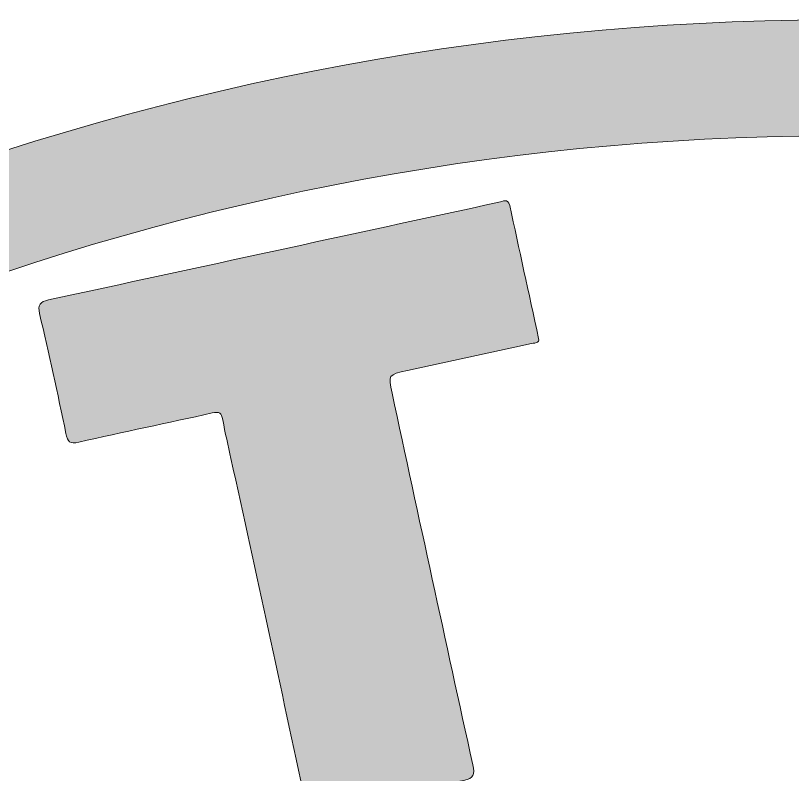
# Model space of a CAD drawing. Extents: x 605 to 1358, y -1353 to -598.
# Drawn here: x 869.9 to 979, y -705 to -598.4 of the extents above; entities that cross this region are included whole.
import ezdxf

# ---------------------------------------------------------------- set-up
doc = ezdxf.new("R2010")
doc.units = 0
doc.header["$MEASUREMENT"] = 0
doc.layers.add('katman 1', color=7, linetype='Continuous')

# ---------------------------------------------------------------- blocks, each defined once
blk = doc.blocks.new('block 3')
at = {"layer": 'katman 1', "true_color": 0x019245}
h = blk.add_hatch(color=114, dxfattribs=at)
h.dxf.hatch_style = 2
edge = h.paths.add_edge_path()
edge.add_spline(control_points=[(1358, -973.69), (1356.44, -1196.09), (1178.07, -1352.72), (975.94, -1349.87), (778.88, -1347.08), (605.19, -1183.68), (607.86, -971.9), (610.63, -751.49), (787.99, -599.64), (984.27, -599.02), (1176.5, -598.42), (1357.78, -755.34), (1358, -973.69)], knot_values=[0, 0, 0, 0, 1, 1, 1, 2, 2, 2, 3, 3, 3, 4, 4, 4, 4], degree=3, periodic=1)
edge = h.paths.add_edge_path()
edge.add_spline(control_points=[(984.3, -615.31), (794.83, -615.85), (625.67, -763.08), (624.1, -974.09), (622.6, -1174.7), (787.84, -1332.32), (978.77, -1333.59), (1172.47, -1334.87), (1337.84, -1185.28), (1341.53, -979.6), (1345.3, -768.94), (1170.95, -614.76), (984.3, -615.31)], knot_values=[0, 0, 0, 0, 1, 1, 1, 2, 2, 2, 3, 3, 3, 4, 4, 4, 4], degree=3, periodic=1)
h = blk.add_hatch(color=114, dxfattribs=at)
h.dxf.hatch_style = 2
edge = h.paths.add_edge_path()
edge.add_spline(control_points=[(943.32, -643.75), (943.52, -644.47), (942.69, -644.38), (942.11, -644.51), (936.38, -645.77), (930.65, -647.03), (924.91, -648.27), (922.19, -648.86), (922.17, -648.84), (922.74, -651.45), (926.5, -668.85), (930.26, -686.24), (934.08, -703.63), (934.38, -704.98), (934.24, -705.52), (932.79, -705.81), (926.04, -707.2), (919.3, -708.63), (912.58, -710.18), (911.16, -710.51), (910.86, -710.07), (910.6, -708.88), (907.13, -692.79), (903.63, -676.71), (900.13, -660.62), (899.74, -658.81), (899.29, -657.02), (898.98, -655.19), (898.81, -654.19), (898.5, -653.99), (897.47, -654.22), (891.25, -655.63), (884.99, -656.89), (878.78, -658.32), (877.47, -658.62), (877.21, -658.3), (876.95, -657.09), (875.8, -651.46), (874.54, -645.86), (873.26, -640.27), (872.98, -639.07), (873.32, -638.61), (874.5, -638.35), (895.59, -633.8), (916.66, -629.2), (937.74, -624.64), (938.29, -624.52), (939.02, -624.04), (939.26, -625.09), (940.6, -631.2), (941.92, -637.31), (943.32, -643.75)], knot_values=[0, 0, 0, 0, 1, 1, 1, 2, 2, 2, 3, 3, 3, 4, 4, 4, 5, 5, 5, 6, 6, 6, 7, 7, 7, 8, 8, 8, 9, 9, 9, 10, 10, 10, 11, 11, 11, 12, 12, 12, 13, 13, 13, 14, 14, 14, 15, 15, 15, 16, 16, 16, 17, 17, 17, 17], degree=3, periodic=1)
at = {"layer": 'katman 1', "lineweight": 0}
for points, knots in [([(1358, -973.69), (1356.44, -1196.09), (1178.07, -1352.72), (975.94, -1349.87), (778.88, -1347.08), (605.19, -1183.68), (607.86, -971.9), (610.63, -751.49), (787.99, -599.64), (984.27, -599.02), (1176.5, -598.42), (1357.78, -755.34), (1358, -973.69)], [0, 0, 0, 0, 1, 1, 1, 2, 2, 2, 3, 3, 3, 4, 4, 4, 4]), ([(984.3, -615.31), (794.83, -615.85), (625.67, -763.08), (624.1, -974.09), (622.6, -1174.7), (787.84, -1332.32), (978.77, -1333.59), (1172.47, -1334.87), (1337.84, -1185.28), (1341.53, -979.6), (1345.3, -768.94), (1170.95, -614.76), (984.3, -615.31)], [0, 0, 0, 0, 1, 1, 1, 2, 2, 2, 3, 3, 3, 4, 4, 4, 4]), ([(943.32, -643.75), (943.52, -644.47), (942.69, -644.38), (942.11, -644.51), (936.38, -645.77), (930.65, -647.03), (924.91, -648.27), (922.19, -648.86), (922.17, -648.84), (922.74, -651.45), (926.5, -668.85), (930.26, -686.24), (934.08, -703.63), (934.38, -704.98), (934.24, -705.52), (932.79, -705.81), (926.04, -707.2), (919.3, -708.63), (912.58, -710.18), (911.16, -710.51), (910.86, -710.07), (910.6, -708.88), (907.13, -692.79), (903.63, -676.71), (900.13, -660.62), (899.74, -658.81), (899.29, -657.02), (898.98, -655.19), (898.81, -654.19), (898.5, -653.99), (897.47, -654.22), (891.25, -655.63), (884.99, -656.89), (878.78, -658.32), (877.47, -658.62), (877.21, -658.3), (876.95, -657.09), (875.8, -651.46), (874.54, -645.86), (873.26, -640.27), (872.98, -639.07), (873.32, -638.61), (874.5, -638.35), (895.59, -633.8), (916.66, -629.2), (937.74, -624.64), (938.29, -624.52), (939.02, -624.04), (939.26, -625.09), (940.6, -631.2), (941.92, -637.31), (943.32, -643.75)], [0, 0, 0, 0, 1, 1, 1, 2, 2, 2, 3, 3, 3, 4, 4, 4, 5, 5, 5, 6, 6, 6, 7, 7, 7, 8, 8, 8, 9, 9, 9, 10, 10, 10, 11, 11, 11, 12, 12, 12, 13, 13, 13, 14, 14, 14, 15, 15, 15, 16, 16, 16, 17, 17, 17, 17])]:
    blk.add_open_spline(points, degree=3, knots=knots, dxfattribs=at)
blk = doc.blocks.new('block 2')
at = {"layer": 'katman 1'}
blk.add_blockref('block 3', (0, 0), dxfattribs=at)

msp = doc.modelspace()

# ---------------------------------------------------------------- block references
at = {"layer": 'katman 1'}
msp.add_blockref('block 2', (0, 0), dxfattribs=at)

doc.saveas('drawing.dxf')
